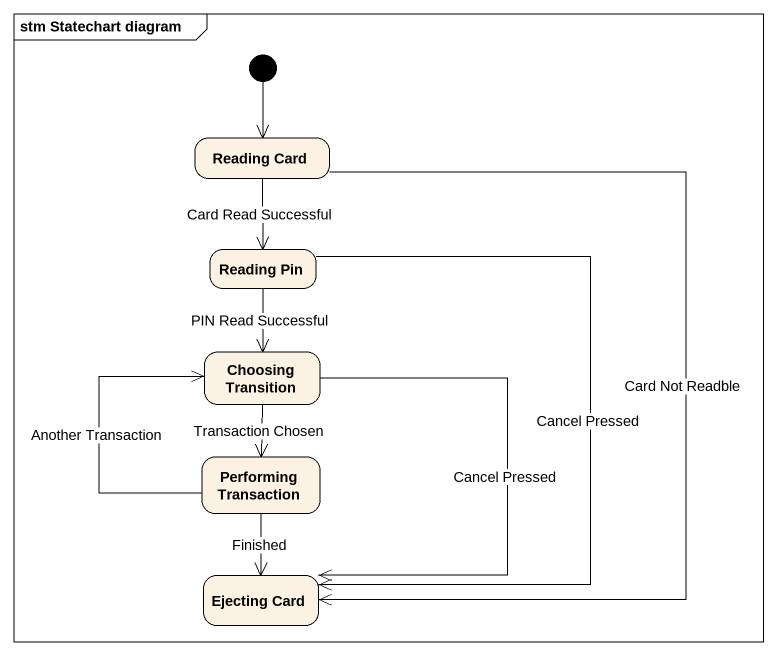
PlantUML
@startuml
mainframe stm Statechart diagram
hide empty description
state "Reading Card" as Reading_Card
state "Reading Pin" as Reading_Pin
state "Choosing Transition" as Choosing_Transition
state "Performing Transaction" as Performing_Transaction
state "Ejecting Card" as Ejecting_Card
[*] --> Reading_Card
Reading_Card --> Reading_Pin : Card Read Successful
Reading_Card --> Ejecting_Card : Card Not Readble
Reading_Pin --> Choosing_Transition : PIN Read Successful
Reading_Pin --> Ejecting_Card : Cancel Pressed
Choosing_Transition --> Performing_Transaction : Transaction Chosen
Choosing_Transition --> Ejecting_Card : Cancel Pressed
Performing_Transaction -up-> Choosing_Transition : Another Transaction
Performing_Transaction --> Ejecting_Card : Finished
@enduml
